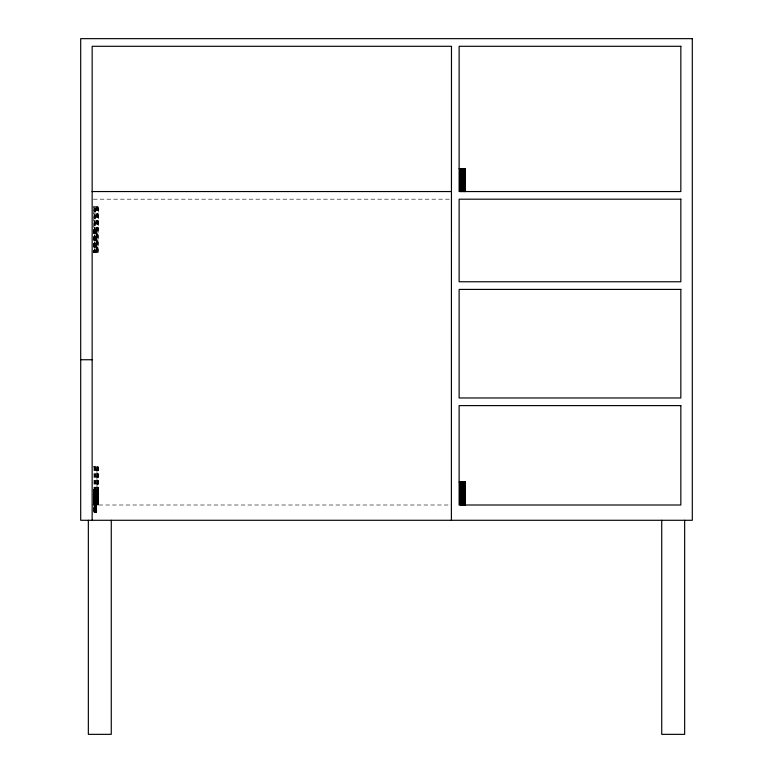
<?xml version="1.0" encoding="UTF-8"?>
<svg xmlns="http://www.w3.org/2000/svg" width="773" height="773" viewBox="0 0 773 773"><rect width="100%" height="100%" fill="white"/><g stroke="black" fill="none" stroke-linecap="round" stroke-linejoin="round"><path stroke-width="0.58" stroke-dasharray="3.87 2.9" d="M97.504 466.776L97.398 505.001L97.04 489.705L96.702 505.001L96.596 489.705L96.229 505.001L96.113 489.705L95.736 505.001L95.61 489.705L95.224 505.001L95.089 489.705L94.557 505.001L94.577 489.705L94.074 505.001L94.084 489.705L94.354 505.001L94.577 489.705L94.779 505.001L95.089 489.705L95.581 505.001L95.61 489.705L96.084 505.001L96.596 489.705L97.002 505.001L96.954 466.776M93.533 489.705L98.277 489.705L98.277 505.001L98.258 466.776L92.905 466.776M94.238 252.713L94.267 206.845L94.702 252.713M94.75 206.845L94.721 229.774L95.253 206.845L95.224 252.713M95.069 505.001L95.089 489.705M96.084 505.001L96.113 489.705M96.567 505.001L96.596 489.705L96.664 512.644M97.968 466.776L97.987 505.001L97.756 489.705L97.127 505.001L97.04 489.705M93.726 227.359L93.804 206.845L94.2 229.774M97.427 489.705L97.727 505.001L97.756 489.705L97.813 505.001L98.268 489.705M98.268 505.001L98.007 489.705M93.369 199.192L450.273 199.192M92.905 206.845L98.277 206.845L98.181 252.713M93.62 229.774L98.277 229.774M93.62 252.713L98.268 252.713M92.161 505.001L451.48 505.001M93.649 490.884L94.074 505.001M93.717 494.411L93.939 505.001L94.084 489.705L94.045 512.644M98.181 489.705L98.2 505.001M98.103 206.845L98.152 229.774M98.152 466.776L98.055 489.705M97.987 206.845L98.007 252.713M97.775 206.845L97.756 252.713M97.698 466.776L97.813 489.705M97.582 206.845L97.582 229.774M97.504 206.845L97.427 252.713M97.359 466.776L97.359 489.705M97.205 206.845L97.205 229.774M97.04 229.774L97.04 252.713M96.77 206.845L96.751 252.713M96.751 489.705L96.751 512.644L93.717 512.644L93.784 489.705M96.596 229.774L96.664 252.713M96.548 229.774L96.548 252.713M96.509 466.776L96.557 512.644M96.296 206.845L96.393 252.713M96.393 489.705L96.383 512.644M96.113 229.774L96.21 252.713M96.21 489.705L96.219 512.644M95.987 229.774L95.987 252.713M96.016 466.776L95.997 512.644M95.775 206.845L95.775 229.774M95.61 229.774L95.746 252.713M95.746 489.705L95.755 512.644M95.485 229.774L95.485 252.713M95.504 466.776L95.475 512.644M95.224 489.705L95.234 512.644M95.089 229.774L94.953 252.713L94.944 229.774M94.992 466.776L94.973 512.644L94.944 489.705M94.702 489.705L94.712 512.644M94.577 229.774L94.577 252.713M94.48 466.776L94.451 512.644M94.461 229.774L94.461 252.713M94.238 489.705L94.248 512.644M94.055 229.774L94.084 252.713M93.9 229.774L93.9 252.713M93.987 466.776L93.91 512.644M93.784 229.774L93.784 252.713"/><path stroke-width="1.16" d="M464.959 179.481L464.969 168.62L465.124 191.549L465.23 168.62L459.123 168.62M465.124 191.549L465.143 168.62M464.959 492.923L464.969 482.062L465.124 505.001L465.23 482.062L459.123 482.062M460.167 505.001L460.167 482.062L460.515 505.001L460.582 482.062L460.901 505.001L461.046 482.062L461.317 505.001L461.539 482.062L461.742 505.001L462.051 482.062L462.186 505.001L462.573 482.062L462.698 505.001L463.075 482.062L463.665 505.001L464.003 482.062L464.09 505.001L464.389 482.062L464.467 505.001L464.718 482.062L464.776 505.001L464.969 482.062L465.008 505.001L465.143 482.062L465.24 505.001L465.24 482.062L465.162 505.001M465.24 191.549L465.23 168.62M464.969 168.62L464.776 191.549L464.718 168.62L464.467 191.549L464.389 168.62L464.09 191.549L464.003 168.62L463.665 191.549L463.558 168.62L463.191 191.549L463.075 168.62L462.698 191.549L462.573 168.62L462.186 191.549L462.051 168.62L461.742 191.549L461.539 168.62L461.317 191.549L461.046 168.62L460.901 191.549L460.167 168.62L460.167 191.549M92.074 191.549L451.48 191.549M80.701 359.745L92.161 359.745M465.143 482.062L465.23 505.001L465.23 482.062M684.656 520.287L684.656 734.35L661.727 734.35L661.727 520.287M451.384 520.287L451.48 46.293L92.161 46.293L92.142 520.287M111.273 520.287L111.273 734.35L88.344 734.35L88.344 520.287M692.299 38.65L80.701 38.65L80.701 520.287L692.299 520.287L692.299 38.65M680.839 46.293L459.123 46.293L459.123 191.549L680.839 191.549L680.839 46.293M680.839 199.192L459.123 199.192L459.123 281.759L680.839 281.759L680.839 199.192M680.839 289.411L459.123 289.411L459.123 397.969L680.839 397.969L680.839 289.411M680.839 405.612L459.123 405.612L459.123 505.001L680.839 505.001L680.839 405.612"/></g></svg>
